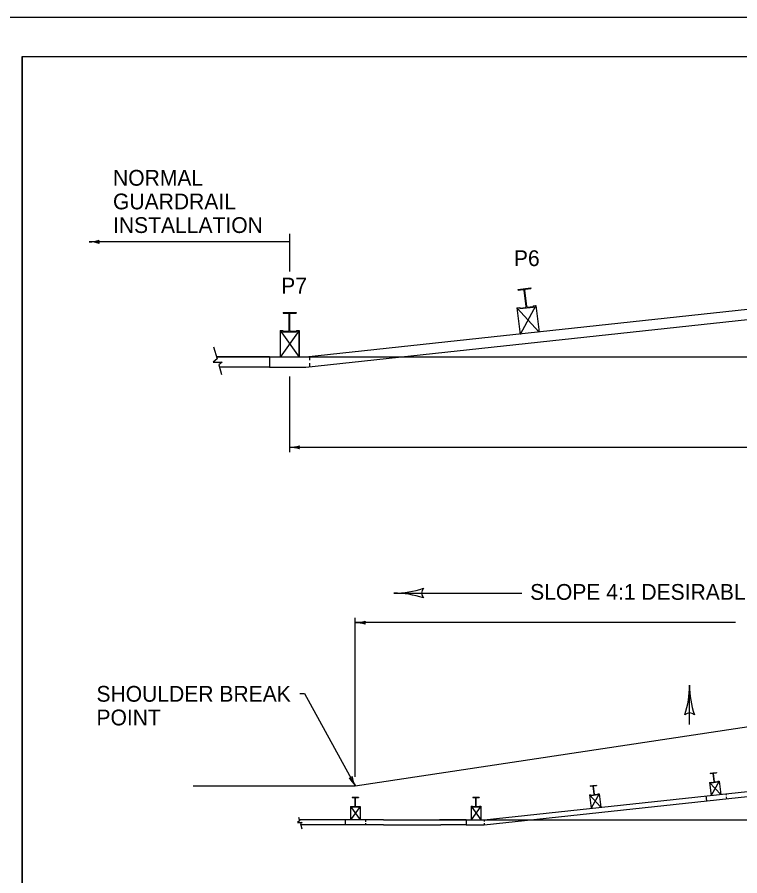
# Model space of a CAD drawing. Extents: x 998.4 to 1037, y 998.9 to 1022.7.
# Drawn here: x 1006.93 to 1016.11, y 1011.11 to 1022 of the extents above; entities that cross this region are included whole.
import ezdxf

# ---------------------------------------------------------------- set-up
doc = ezdxf.new("R2010")
doc.units = 0
for name, color, linetype in [('Level 1', 7, 'Continuous'), ('Level 10', 7, 'Continuous'), ('Level 11', 7, 'Continuous'), ('Level 14', 7, 'Continuous'), ('Level 2', 7, 'Continuous'), ('Level 3', 7, 'Continuous'), ('Level 6', 7, 'Continuous'), ('Level 8', 7, 'Continuous')]:
    doc.layers.add(name, color=color, linetype=linetype)

msp = doc.modelspace()

# ---------------------------------------------------------------- linework, layer by layer
at = {"layer": 'Level 1'}
for p, q in [((1013.291, 1018.544), (1013.453, 1018.564)), ((1013.291, 1018.544), (1013.292, 1018.537)), ((1013.292, 1018.537), (1013.359, 1018.545)), ((1013.395, 1018.329), (1013.37, 1018.536)), ((1013.403, 1018.33), (1013.378, 1018.537)), ((1013.387, 1018.548), (1013.454, 1018.556)), ((1013.453, 1018.564), (1013.454, 1018.556)), ((1013.278, 1018.313), (1013.314, 1018.317)), ((1013.278, 1018.313), (1013.319, 1017.976)), ((1013.314, 1018.317), (1013.315, 1018.302)), ((1013.315, 1018.302), (1013.487, 1018.322)), ((1013.32, 1018.31), (1013.386, 1018.318)), ((1013.32, 1018.302), (1013.32, 1018.31)), ((1013.414, 1018.321), (1013.481, 1018.329)), ((1013.482, 1018.322), (1013.481, 1018.329)), ((1013.485, 1018.337), (1013.52, 1018.342)), ((1013.485, 1018.337), (1013.487, 1018.322)), ((1013.52, 1018.342), (1013.561, 1018.005)), ((1010.311, 1018.252), (1010.474, 1018.252)), ((1010.311, 1018.252), (1010.311, 1018.245)), ((1010.311, 1018.245), (1010.378, 1018.245)), ((1010.389, 1018.026), (1010.389, 1018.235)), ((1010.396, 1018.026), (1010.396, 1018.235)), ((1010.406, 1018.245), (1010.474, 1018.245)), ((1010.474, 1018.252), (1010.474, 1018.245)), ((1010.271, 1018.024), (1010.271, 1017.685)), ((1010.271, 1018.024), (1010.306, 1018.024)), ((1010.306, 1018.024), (1010.306, 1018.009)), ((1010.306, 1018.009), (1010.479, 1018.009)), ((1010.311, 1018.009), (1010.311, 1018.016)), ((1010.311, 1018.016), (1010.378, 1018.016)), ((1010.406, 1018.016), (1010.474, 1018.016)), ((1010.474, 1018.009), (1010.474, 1018.016)), ((1010.479, 1018.024), (1010.479, 1018.009)), ((1010.479, 1018.024), (1010.514, 1018.024)), ((1010.514, 1018.024), (1010.514, 1017.685)), ((1011.716, 1014.693), (1013.339, 1014.693)), ((1011.227, 1012.363), (1011.227, 1014.378)), ((1016.053, 1014.318), (1011.227, 1014.318)), ((1011.227, 1012.246), (1021.823, 1013.851)), ((1015.47, 1013.025), (1015.47, 1013.525)), ((1010.522, 1013.42), (1010.583, 1013.42)), ((1010.583, 1013.42), (1011.227, 1012.246)), ((1015.731, 1012.408), (1015.811, 1012.418)), ((1015.731, 1012.408), (1015.731, 1012.404)), ((1015.731, 1012.404), (1015.765, 1012.408)), ((1015.783, 1012.301), (1015.77, 1012.404)), ((1015.786, 1012.301), (1015.774, 1012.404)), ((1015.778, 1012.41), (1015.812, 1012.414)), ((1015.811, 1012.418), (1015.812, 1012.414)), ((1015.724, 1012.292), (1015.742, 1012.294)), ((1015.724, 1012.292), (1015.744, 1012.124)), ((1015.742, 1012.294), (1015.743, 1012.287)), ((1015.743, 1012.287), (1015.828, 1012.297)), ((1015.745, 1012.291), (1015.778, 1012.295)), ((1015.745, 1012.287), (1015.745, 1012.291)), ((1015.792, 1012.297), (1015.825, 1012.301)), ((1015.826, 1012.297), (1015.825, 1012.301)), ((1015.827, 1012.305), (1015.845, 1012.307)), ((1015.827, 1012.305), (1015.828, 1012.297)), ((1015.845, 1012.307), (1015.865, 1012.139)), ((1009.169, 1012.246), (1011.227, 1012.246)), ((1014.207, 1012.248), (1014.288, 1012.258)), ((1014.207, 1012.248), (1014.207, 1012.244)), ((1014.207, 1012.244), (1014.241, 1012.248)), ((1014.259, 1012.14), (1014.246, 1012.244)), ((1014.263, 1012.141), (1014.25, 1012.244)), ((1014.255, 1012.25), (1014.288, 1012.254)), ((1014.288, 1012.258), (1014.288, 1012.254)), ((1011.186, 1012.102), (1011.268, 1012.102)), ((1011.186, 1012.102), (1011.186, 1012.098)), ((1011.186, 1012.098), (1011.22, 1012.098)), ((1011.225, 1011.989), (1011.225, 1012.093)), ((1011.229, 1011.989), (1011.229, 1012.093)), ((1011.234, 1012.098), (1011.268, 1012.098)), ((1011.268, 1012.102), (1011.268, 1012.098)), ((1012.718, 1012.102), (1012.8, 1012.102)), ((1012.718, 1012.102), (1012.718, 1012.098)), ((1012.718, 1012.098), (1012.752, 1012.098)), ((1012.757, 1011.989), (1012.757, 1012.093)), ((1012.761, 1011.989), (1012.761, 1012.093)), ((1012.766, 1012.098), (1012.8, 1012.098)), ((1012.8, 1012.102), (1012.8, 1012.098)), ((1014.2, 1012.132), (1014.218, 1012.134)), ((1014.2, 1012.132), (1014.221, 1011.964)), ((1014.218, 1012.134), (1014.219, 1012.127)), ((1014.219, 1012.127), (1014.305, 1012.137)), ((1014.221, 1012.131), (1014.254, 1012.135)), ((1014.222, 1012.127), (1014.221, 1012.131)), ((1014.268, 1012.136), (1014.302, 1012.14)), ((1014.302, 1012.137), (1014.302, 1012.14)), ((1014.304, 1012.145), (1014.321, 1012.147)), ((1014.304, 1012.145), (1014.305, 1012.137)), ((1014.321, 1012.147), (1014.342, 1011.978)), ((1011.166, 1011.987), (1011.166, 1011.818)), ((1011.166, 1011.987), (1011.184, 1011.987)), ((1011.184, 1011.987), (1011.184, 1011.98)), ((1011.184, 1011.98), (1011.27, 1011.98)), ((1011.186, 1011.98), (1011.186, 1011.984)), ((1011.186, 1011.984), (1011.22, 1011.984)), ((1011.234, 1011.984), (1011.268, 1011.984)), ((1011.268, 1011.98), (1011.268, 1011.984)), ((1011.27, 1011.987), (1011.27, 1011.98)), ((1011.27, 1011.987), (1011.288, 1011.987)), ((1011.288, 1011.987), (1011.288, 1011.818)), ((1012.698, 1011.988), (1012.698, 1011.818)), ((1012.698, 1011.988), (1012.716, 1011.988)), ((1012.716, 1011.988), (1012.716, 1011.98)), ((1012.716, 1011.98), (1012.802, 1011.98)), ((1012.718, 1011.98), (1012.718, 1011.984)), ((1012.718, 1011.984), (1012.752, 1011.984)), ((1012.766, 1011.984), (1012.8, 1011.984)), ((1012.8, 1011.98), (1012.8, 1011.984)), ((1012.802, 1011.988), (1012.802, 1011.98)), ((1012.802, 1011.988), (1012.82, 1011.988)), ((1012.82, 1011.988), (1012.82, 1011.818))]:
    msp.add_line(p, q, dxfattribs=at)
for centre, radius, start, end in [((1013.36, 1018.535), 0.0101, 6.85, 96.85), ((1013.388, 1018.538), 0.0101, 96.85, 186.85), ((1013.385, 1018.328), 0.0101, 276.85, 6.85), ((1013.413, 1018.331), 0.0101, 186.85, 276.85), ((1010.378, 1018.235), 0.0101, 0, 90), ((1010.406, 1018.235), 0.0101, 90, 180), ((1010.378, 1018.026), 0.0101, 270, 0), ((1010.406, 1018.026), 0.0101, 180, 270), ((1015.765, 1012.403), 0.00507, 6.85, 96.85), ((1015.779, 1012.405), 0.00507, 96.85, 186.85), ((1015.778, 1012.3), 0.00507, 276.85, 6.85), ((1015.791, 1012.302), 0.00507, 186.85, 276.85), ((1014.241, 1012.243), 0.00507, 6.85, 96.85), ((1014.255, 1012.245), 0.00507, 96.85, 186.85), ((1011.22, 1012.093), 0.00507, 0, 90), ((1011.234, 1012.093), 0.00507, 90, 180), ((1012.752, 1012.093), 0.00507, 0, 90), ((1012.766, 1012.093), 0.00507, 90, 180), ((1014.254, 1012.14), 0.00507, 276.85, 6.85), ((1014.268, 1012.142), 0.00507, 186.85, 276.85), ((1011.22, 1011.989), 0.00507, 270, 360), ((1011.234, 1011.989), 0.00507, 180, 270), ((1012.752, 1011.989), 0.00507, 270, 360), ((1012.766, 1011.989), 0.00507, 180, 270)]:
    msp.add_arc(centre, radius, start, end, dxfattribs=at)
at = {"layer": 'Level 10'}
for q in [(1035.5, 1021.5), (1007, 1000.5)]:
    msp.add_line((1007, 1021.5), q, dxfattribs=at)
at = {"layer": 'Level 11'}
msp.add_lwpolyline([(1007, 1021.5), (1035.5, 1021.5), (1035.5, 1000.5), (1007, 1000.5)], close=True, dxfattribs=at)
at = {"layer": 'Level 14'}
msp.add_line((1000, 1022), (1036, 1022), dxfattribs=at)
at = {"layer": 'Level 2'}
for p, q in [((1010.597, 1017.692), (1028.796, 1019.648)), ((1010.598, 1017.56), (1028.959, 1019.534)), ((1010.392, 1019.25), (1010.392, 1018.772)), ((1010.392, 1019.15), (1007.85, 1019.15)), ((1013.278, 1018.313), (1013.561, 1018.005)), ((1013.52, 1018.342), (1013.319, 1017.976)), ((1010.271, 1018.024), (1010.514, 1017.685)), ((1010.514, 1018.024), (1010.271, 1017.685)), ((1010.514, 1017.685), (1010.514, 1018.021)), ((1009.428, 1017.818), (1009.472, 1017.664)), ((1009.472, 1017.664), (1009.421, 1017.625)), ((1009.421, 1017.625), (1009.538, 1017.622)), ((1010.139, 1017.692), (1009.464, 1017.692)), ((1009.464, 1017.692), (1010.646, 1017.692)), ((1009.538, 1017.622), (1009.493, 1017.588)), ((1010.139, 1017.692), (1010.392, 1017.692)), ((1010.139, 1017.692), (1010.139, 1017.56)), ((1010.646, 1017.697), (1010.646, 1017.648)), ((1010.646, 1017.692), (1029.859, 1017.692)), ((1010.646, 1017.611), (1010.646, 1017.565)), ((1009.493, 1017.588), (1009.527, 1017.467)), ((1010.139, 1017.56), (1009.501, 1017.56)), ((1010.139, 1017.56), (1010.598, 1017.56)), ((1010.392, 1017.443), (1010.392, 1016.482)), ((1017.516, 1016.542), (1010.392, 1016.542)), ((1012.861, 1011.818), (1021.961, 1012.797)), ((1012.862, 1011.752), (1022.042, 1012.739)), ((1015.724, 1012.292), (1015.865, 1012.139)), ((1015.845, 1012.307), (1015.744, 1012.124)), ((1014.2, 1012.132), (1014.342, 1011.978)), ((1014.321, 1012.147), (1014.221, 1011.964)), ((1015.677, 1012.121), (1015.684, 1012.056)), ((1015.93, 1012.148), (1015.933, 1012.128)), ((1015.935, 1012.109), (1015.937, 1012.083)), ((1011.166, 1011.987), (1011.288, 1011.818)), ((1011.288, 1011.987), (1011.166, 1011.818)), ((1012.698, 1011.988), (1012.82, 1011.818)), ((1012.82, 1011.988), (1012.698, 1011.818)), ((1011.586, 1011.818), (1010.516, 1011.818)), ((1011.585, 1011.752), (1010.535, 1011.752)), ((1012.632, 1011.818), (1012.295, 1011.818)), ((1012.295, 1011.818), (1012.861, 1011.818)), ((1012.632, 1011.752), (1012.313, 1011.752)), ((1012.632, 1011.818), (1012.759, 1011.818)), ((1012.632, 1011.818), (1012.632, 1011.752)), ((1012.632, 1011.752), (1012.862, 1011.752)), ((1012.82, 1011.818), (1030.248, 1011.818)), ((1012.861, 1011.818), (1012.861, 1011.794)), ((1012.862, 1011.775), (1012.862, 1011.752))]:
    msp.add_line(p, q, dxfattribs=at)
for centre, radius, start, end in [((1007.85, 1019.541), 0.391, 269.9878, 270), ((1007.85, 1019.541), 0.391, 270, 288.6688), ((1007.85, 1018.759), 0.391, 71.3472, 89.9939), ((1007.998, 1019.15), 0.0313, 138.7746, 220.8913), ((1010.392, 1016.933), 0.391, 270, 288.6688), ((1010.392, 1016.151), 0.391, 71.3472, 89.9939), ((1010.392, 1016.933), 0.391, 269.9878, 270), ((1010.541, 1016.542), 0.0313, 138.7746, 220.8913), ((1011.716, 1015.865), 1.172, 270, 288.6688), ((1011.716, 1015.865), 1.172, 269.9878, 270), ((1011.716, 1013.521), 1.172, 71.3472, 89.9939), ((1012.162, 1014.693), 0.0938, 138.7746, 220.8913), ((1011.227, 1014.709), 0.391, 270, 288.6688), ((1011.376, 1014.318), 0.0313, 138.7746, 220.8913), ((1011.227, 1013.927), 0.391, 71.3472, 89.9939), ((1011.227, 1014.709), 0.391, 269.9878, 270), ((1014.298, 1013.525), 1.172, 341.3472, 359.9939), ((1016.642, 1013.525), 1.172, 180, 198.6688), ((1016.642, 1013.525), 1.172, 179.9878, 180), ((1015.47, 1013.079), 0.0938, 48.7746, 130.8913), ((1011.155, 1012.377), 0.0313, 257.5286, 339.6453), ((1010.884, 1012.058), 0.391, 28.754, 47.4228), ((1011.57, 1012.434), 0.391, 190.1011, 208.7479), ((1010.884, 1012.058), 0.391, 28.7418, 28.754)]:
    msp.add_arc(centre, radius, start, end, dxfattribs=at)
at = {"layer": 'Level 3'}
for p, q in [((1010.507, 1011.851), (1010.52, 1011.804)), ((1010.52, 1011.804), (1010.494, 1011.784)), ((1010.494, 1011.784), (1010.554, 1011.783)), ((1010.554, 1011.783), (1010.531, 1011.765)), ((1010.531, 1011.765), (1010.549, 1011.703)), ((1011.096, 1011.818), (1011.096, 1011.752)), ((1011.585, 1011.752), (1012.313, 1011.752)), ((1011.586, 1011.818), (1012.295, 1011.818))]:
    msp.add_line(p, q, dxfattribs=at)
at = {"layer": 'Level 8'}
for p, q in [((1011.357, 1011.818), (1011.357, 1011.793)), ((1011.357, 1011.774), (1011.357, 1011.752))]:
    msp.add_line(p, q, dxfattribs=at)

# ---------------------------------------------------------------- texts
at = {"layer": 'Level 1'}
msp.add_text('SLOPE 4:1 DESIRABLE, 3:1 MAX.', height=0.2, dxfattribs=at).set_placement((1013.446, 1014.608))
for s, p in [('SHOULDER BREAK', (1007.941, 1013.315)), ('POINT', (1007.941, 1013.015))]:
    msp.add_text(s, height=0.2, rotation=0.0143, dxfattribs=at).set_placement(p)
at = {"layer": 'Level 2'}
for s, p in [('NORMAL', (1008.151, 1019.862)), ('GUARDRAIL', (1008.151, 1019.562)), ('INSTALLATION', (1008.151, 1019.262))]:
    msp.add_text(s, height=0.2, dxfattribs=at).set_placement(p)
at = {"layer": 'Level 6'}
for s, p in [('P6', (1013.24, 1018.842)), ('P7', (1010.286, 1018.494))]:
    msp.add_text(s, height=0.2, dxfattribs=at).set_placement(p)

doc.saveas('drawing.dxf')
